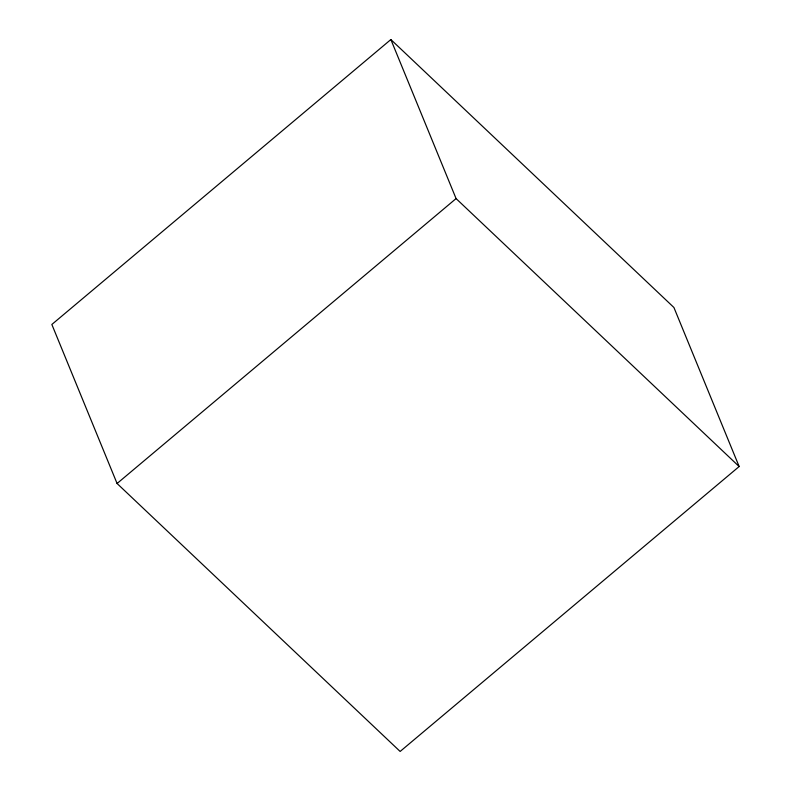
<?xml version="1.0" encoding="UTF-8"?>
<svg xmlns="http://www.w3.org/2000/svg" width="791" height="791" viewBox="0 0 791 791"><rect width="100%" height="100%" fill="white"/><g stroke="black" fill="none" stroke-linecap="round" stroke-linejoin="round"><path stroke-width="1.19" d="M390.863 39.55L51.85 324.468L117.078 483.499L400.137 751.45L739.15 466.532L673.922 307.501L390.863 39.55L456.081 198.581L739.15 466.532M117.078 483.499L456.081 198.581"/></g></svg>
